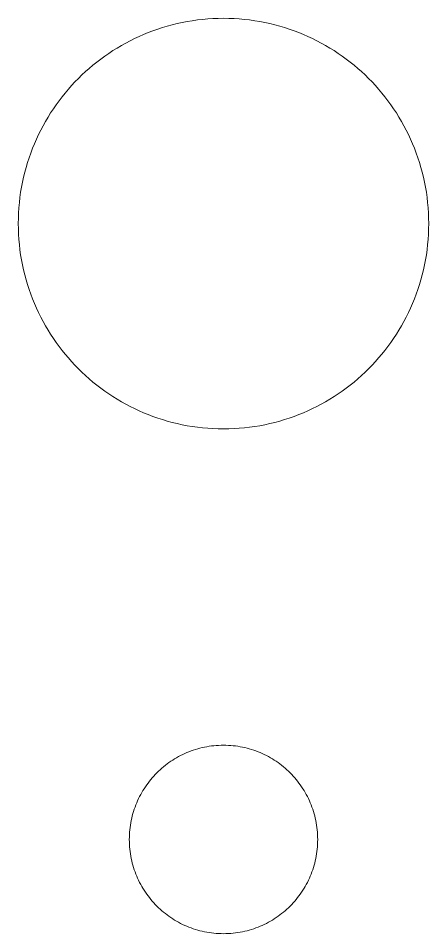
# Model space of a CAD drawing. Header units: millimetres. Extents: x -288 to 276, y -577 to 587.
# Drawn here: x 215.86 to 235.86, y 280.98 to 325.57 of the extents above; entities that cross this region are included whole.
import ezdxf

# ---------------------------------------------------------------- set-up
doc = ezdxf.new("R2010")
doc.units = ezdxf.units.MM
doc.header["$MEASUREMENT"] = 0
doc.layers.add('3mm Endcaps', color=7, linetype='Continuous')

msp = doc.modelspace()

# ---------------------------------------------------------------- linework, layer by layer
at = {"layer": '3mm Endcaps', "color": 230, "lineweight": 9}
for points in [[(235.8613, 315.5713), (235.8613, 315.5713), (235.858, 315.8295), (235.858, 315.8295), (235.858, 315.8295), (235.858, 315.8295), (235.8482, 316.086), (235.8482, 316.086), (235.8482, 316.086), (235.8482, 316.086), (235.8321, 316.3408), (235.8321, 316.3408), (235.8321, 316.3408), (235.8321, 316.3408), (235.8096, 316.5938), (235.8096, 316.5938), (235.8096, 316.5938), (235.8096, 316.5938), (235.7809, 316.845), (235.7809, 316.845), (235.7809, 316.845), (235.7809, 316.845), (235.746, 317.0943), (235.746, 317.0943), (235.746, 317.0943), (235.746, 317.0943), (235.7051, 317.3415), (235.7051, 317.3415), (235.7051, 317.3415), (235.7051, 317.3415), (235.6581, 317.5867), (235.6581, 317.5867), (235.6581, 317.5867), (235.6581, 317.5867), (235.6052, 317.8297), (235.6052, 317.8297), (235.6052, 317.8297), (235.6052, 317.8297), (235.5464, 318.0705), (235.5464, 318.0705), (235.5464, 318.0705), (235.5464, 318.0705), (235.4819, 318.309), (235.4819, 318.309), (235.4819, 318.309), (235.4819, 318.309), (235.4117, 318.5451), (235.4117, 318.5451), (235.4117, 318.5451), (235.4117, 318.5451), (235.3358, 318.7787), (235.3358, 318.7787), (235.3358, 318.7787), (235.3358, 318.7787), (235.2545, 319.0097), (235.2545, 319.0097), (235.2545, 319.0097), (235.2545, 319.0097), (235.1676, 319.2381), (235.1676, 319.2381), (235.1676, 319.2381), (235.1676, 319.2381), (235.0754, 319.4638), (235.0754, 319.4638), (235.0754, 319.4638), (235.0754, 319.4638), (234.9779, 319.6867), (234.9779, 319.6867), (234.9779, 319.6867), (234.9779, 319.6867), (234.8752, 319.9068), (234.8752, 319.9068), (234.8752, 319.9068), (234.8752, 319.9068), (234.7673, 320.1239), (234.7673, 320.1239), (234.7673, 320.1239), (234.7673, 320.1239), (234.6543, 320.338), (234.6543, 320.338), (234.6543, 320.338), (234.6543, 320.338), (234.5364, 320.5489), (234.5364, 320.5489), (234.5364, 320.5489), (234.5364, 320.5489), (234.4135, 320.7567), (234.4135, 320.7567), (234.4135, 320.7567), (234.4135, 320.7567), (234.2859, 320.9613), (234.2859, 320.9613), (234.2859, 320.9613), (234.2859, 320.9613), (234.1534, 321.1625), (234.1534, 321.1625), (234.1534, 321.1625), (234.1534, 321.1625), (234.0163, 321.3602), (234.0163, 321.3602), (234.0163, 321.3602), (234.0163, 321.3602), (233.8746, 321.5545), (233.8746, 321.5545), (233.8746, 321.5545), (233.8746, 321.5545), (233.7284, 321.7452), (233.7284, 321.7452), (233.7284, 321.7452), (233.7284, 321.7452), (233.5778, 321.9323), (233.5778, 321.9323), (233.5778, 321.9323), (233.5778, 321.9323), (233.4228, 322.1156), (233.4228, 322.1156), (233.4228, 322.1156), (233.4228, 322.1156), (233.2635, 322.2951), (233.2635, 322.2951), (233.2635, 322.2951), (233.2635, 322.2951), (233.1, 322.4708), (233.1, 322.4708), (233.1, 322.4708), (233.1, 322.4708), (232.9324, 322.6424), (232.9324, 322.6424), (232.9324, 322.6424), (232.9324, 322.6424), (232.7607, 322.8101), (232.7607, 322.8101), (232.7607, 322.8101), (232.7607, 322.8101), (232.5851, 322.9735), (232.5851, 322.9735), (232.5851, 322.9735), (232.5851, 322.9735), (232.4055, 323.1328), (232.4055, 323.1328), (232.4055, 323.1328), (232.4055, 323.1328), (232.2222, 323.2879), (232.2222, 323.2879), (232.2222, 323.2879), (232.2222, 323.2879), (232.0352, 323.4385), (232.0352, 323.4385), (232.0352, 323.4385), (232.0352, 323.4385), (231.8445, 323.5847), (231.8445, 323.5847), (231.8445, 323.5847), (231.8445, 323.5847), (231.6502, 323.7264), (231.6502, 323.7264), (231.6502, 323.7264), (231.6502, 323.7264), (231.4524, 323.8635), (231.4524, 323.8635), (231.4524, 323.8635), (231.4524, 323.8635), (231.2512, 323.996), (231.2512, 323.996), (231.2512, 323.996), (231.2512, 323.996), (231.0467, 324.1236), (231.0467, 324.1236), (231.0467, 324.1236), (231.0467, 324.1236), (230.8389, 324.2465), (230.8389, 324.2465), (230.8389, 324.2465), (230.8389, 324.2465), (230.6279, 324.3644), (230.6279, 324.3644), (230.6279, 324.3644), (230.6279, 324.3644), (230.4138, 324.4774), (230.4138, 324.4774), (230.4138, 324.4774), (230.4138, 324.4774), (230.1967, 324.5853), (230.1967, 324.5853), (230.1967, 324.5853), (230.1967, 324.5853), (229.9767, 324.688), (229.9767, 324.688), (229.9767, 324.688), (229.9767, 324.688), (229.7538, 324.7855), (229.7538, 324.7855), (229.7538, 324.7855), (229.7538, 324.7855), (229.5281, 324.8777), (229.5281, 324.8777), (229.5281, 324.8777), (229.5281, 324.8777), (229.2997, 324.9646), (229.2997, 324.9646), (229.2997, 324.9646), (229.2997, 324.9646), (229.0686, 325.0459), (229.0686, 325.0459), (229.0686, 325.0459), (229.0686, 325.0459), (228.835, 325.1218), (228.835, 325.1218), (228.835, 325.1218), (228.835, 325.1218), (228.5989, 325.192), (228.5989, 325.192), (228.5989, 325.192), (228.5989, 325.192), (228.3605, 325.2565), (228.3605, 325.2565), (228.3605, 325.2565), (228.3605, 325.2565), (228.1197, 325.3153), (228.1197, 325.3153), (228.1197, 325.3153), (228.1197, 325.3153), (227.8767, 325.3682), (227.8767, 325.3682), (227.8767, 325.3682), (227.8767, 325.3682), (227.6315, 325.4152), (227.6315, 325.4152), (227.6315, 325.4152), (227.6315, 325.4152), (227.3842, 325.4561), (227.3842, 325.4561), (227.3842, 325.4561), (227.3842, 325.4561), (227.135, 325.491), (227.135, 325.491), (227.135, 325.491), (227.135, 325.491), (226.8838, 325.5197), (226.8838, 325.5197), (226.8838, 325.5197), (226.8838, 325.5197), (226.6307, 325.5422), (226.6307, 325.5422), (226.6307, 325.5422), (226.6307, 325.5422), (226.3759, 325.5583), (226.3759, 325.5583), (226.3759, 325.5583), (226.3759, 325.5583), (226.1195, 325.5681), (226.1195, 325.5681), (226.1195, 325.5681), (226.1195, 325.5681), (225.8614, 325.5713), (225.8614, 325.5713), (225.8614, 325.5713), (225.8614, 325.5713), (225.6032, 325.5681), (225.6032, 325.5681), (225.6032, 325.5681), (225.6032, 325.5681), (225.3467, 325.5583), (225.3467, 325.5583), (225.3467, 325.5583), (225.3467, 325.5583), (225.0919, 325.5422), (225.0919, 325.5422), (225.0919, 325.5422), (225.0919, 325.5422), (224.8389, 325.5197), (224.8389, 325.5197), (224.8389, 325.5197), (224.8389, 325.5197), (224.5877, 325.491), (224.5877, 325.491), (224.5877, 325.491), (224.5877, 325.491), (224.3384, 325.4561), (224.3384, 325.4561), (224.3384, 325.4561), (224.3384, 325.4561), (224.0912, 325.4152), (224.0912, 325.4152), (224.0912, 325.4152), (224.0912, 325.4152), (223.846, 325.3682), (223.846, 325.3682), (223.846, 325.3682), (223.846, 325.3682), (223.603, 325.3153), (223.603, 325.3153), (223.603, 325.3153), (223.603, 325.3153), (223.3622, 325.2565), (223.3622, 325.2565), (223.3622, 325.2565), (223.3622, 325.2565), (223.1237, 325.192), (223.1237, 325.192), (223.1237, 325.192), (223.1237, 325.192), (222.8876, 325.1218), (222.8876, 325.1218), (222.8876, 325.1218), (222.8876, 325.1218), (222.654, 325.0459), (222.654, 325.0459), (222.654, 325.0459), (222.654, 325.0459), (222.423, 324.9646), (222.423, 324.9646), (222.423, 324.9646), (222.423, 324.9646), (222.1946, 324.8777), (222.1946, 324.8777), (222.1946, 324.8777), (222.1946, 324.8777), (221.9689, 324.7855), (221.9689, 324.7855), (221.9689, 324.7855), (221.9689, 324.7855), (221.746, 324.688), (221.746, 324.688), (221.746, 324.688), (221.746, 324.688), (221.5259, 324.5853), (221.5259, 324.5853), (221.5259, 324.5853), (221.5259, 324.5853), (221.3088, 324.4774), (221.3088, 324.4774), (221.3088, 324.4774), (221.3088, 324.4774), (221.0947, 324.3644), (221.0947, 324.3644), (221.0947, 324.3644), (221.0947, 324.3644), (220.8838, 324.2465), (220.8838, 324.2465), (220.8838, 324.2465), (220.8838, 324.2465), (220.676, 324.1236), (220.676, 324.1236), (220.676, 324.1236), (220.676, 324.1236), (220.4714, 323.996), (220.4714, 323.996), (220.4714, 323.996), (220.4714, 323.996), (220.2702, 323.8635), (220.2702, 323.8635), (220.2702, 323.8635), (220.2702, 323.8635), (220.0724, 323.7264), (220.0724, 323.7264), (220.0724, 323.7264), (220.0724, 323.7264), (219.8782, 323.5847), (219.8782, 323.5847), (219.8782, 323.5847), (219.8782, 323.5847), (219.6875, 323.4385), (219.6875, 323.4385), (219.6875, 323.4385), (219.6875, 323.4385), (219.5004, 323.2879), (219.5004, 323.2879), (219.5004, 323.2879), (219.5004, 323.2879), (219.3171, 323.1329), (219.3171, 323.1329), (219.3171, 323.1329), (219.3171, 323.1329), (219.1375, 322.9736), (219.1375, 322.9736), (219.1375, 322.9736), (219.1375, 322.9736), (218.9619, 322.8101), (218.9619, 322.8101), (218.9619, 322.8101), (218.9619, 322.8101), (218.7903, 322.6424), (218.7903, 322.6424), (218.7903, 322.6424), (218.7903, 322.6424), (218.6226, 322.4708), (218.6226, 322.4708), (218.6226, 322.4708), (218.6226, 322.4708), (218.4591, 322.2952), (218.4591, 322.2952), (218.4591, 322.2952), (218.4591, 322.2952), (218.2998, 322.1156), (218.2998, 322.1156), (218.2998, 322.1156), (218.2998, 322.1156), (218.1448, 321.9323), (218.1448, 321.9323), (218.1448, 321.9323), (218.1448, 321.9323), (217.9942, 321.7453), (217.9942, 321.7453), (217.9942, 321.7453), (217.9942, 321.7453), (217.848, 321.5546), (217.848, 321.5546), (217.848, 321.5546), (217.848, 321.5546), (217.7063, 321.3603), (217.7063, 321.3603), (217.7063, 321.3603), (217.7063, 321.3603), (217.5692, 321.1625), (217.5692, 321.1625), (217.5692, 321.1625), (217.5692, 321.1625), (217.4367, 320.9613), (217.4367, 320.9613), (217.4367, 320.9613), (217.4367, 320.9613), (217.309, 320.7568), (217.309, 320.7568), (217.309, 320.7568), (217.309, 320.7568), (217.1862, 320.549), (217.1862, 320.549), (217.1862, 320.549), (217.1862, 320.549), (217.0683, 320.338), (217.0683, 320.338), (217.0683, 320.338), (217.0683, 320.338), (216.9553, 320.1239), (216.9553, 320.1239), (216.9553, 320.1239), (216.9553, 320.1239), (216.8474, 319.9068), (216.8474, 319.9068), (216.8474, 319.9068), (216.8474, 319.9068), (216.7447, 319.6868), (216.7447, 319.6868), (216.7447, 319.6868), (216.7447, 319.6868), (216.6472, 319.4639), (216.6472, 319.4639), (216.6472, 319.4639), (216.6472, 319.4639), (216.5549, 319.2382), (216.5549, 319.2382), (216.5549, 319.2382), (216.5549, 319.2382), (216.4681, 319.0098), (216.4681, 319.0098), (216.4681, 319.0098), (216.4681, 319.0098), (216.3867, 318.7787), (216.3867, 318.7787), (216.3867, 318.7787), (216.3867, 318.7787), (216.3109, 318.5451), (216.3109, 318.5451), (216.3109, 318.5451), (216.3109, 318.5451), (216.2406, 318.309), (216.2406, 318.309), (216.2406, 318.309), (216.2406, 318.309), (216.1761, 318.0706), (216.1761, 318.0706), (216.1761, 318.0706), (216.1761, 318.0706), (216.1174, 317.8298), (216.1174, 317.8298), (216.1174, 317.8298), (216.1174, 317.8298), (216.0644, 317.5868), (216.0644, 317.5868), (216.0644, 317.5868), (216.0644, 317.5868), (216.0175, 317.3416), (216.0175, 317.3416), (216.0175, 317.3416), (216.0175, 317.3416), (215.9765, 317.0943), (215.9765, 317.0943), (215.9765, 317.0943), (215.9765, 317.0943), (215.9416, 316.8451), (215.9416, 316.8451), (215.9416, 316.8451), (215.9416, 316.8451), (215.9129, 316.5939), (215.9129, 316.5939), (215.9129, 316.5939), (215.9129, 316.5939), (215.8904, 316.3408), (215.8904, 316.3408), (215.8904, 316.3408), (215.8904, 316.3408), (215.8743, 316.086), (215.8743, 316.086), (215.8743, 316.086), (215.8743, 316.086), (215.8645, 315.8296), (215.8645, 315.8296), (215.8645, 315.8296), (215.8645, 315.8296), (215.8613, 315.5714), (215.8613, 315.5714), (215.8613, 315.5714), (215.8613, 315.5714), (215.8645, 315.3133), (215.8645, 315.3133), (215.8645, 315.3133), (215.8645, 315.3133), (215.8743, 315.0568), (215.8743, 315.0568), (215.8743, 315.0568), (215.8743, 315.0568), (215.8904, 314.802), (215.8904, 314.802), (215.8904, 314.802), (215.8904, 314.802), (215.9129, 314.549), (215.9129, 314.549), (215.9129, 314.549), (215.9129, 314.549), (215.9416, 314.2978), (215.9416, 314.2978), (215.9416, 314.2978), (215.9416, 314.2978), (215.9765, 314.0485), (215.9765, 314.0485), (215.9765, 314.0485), (215.9765, 314.0485), (216.0174, 313.8013), (216.0174, 313.8013), (216.0174, 313.8013), (216.0174, 313.8013), (216.0644, 313.5561), (216.0644, 313.5561), (216.0644, 313.5561), (216.0644, 313.5561), (216.1173, 313.3131), (216.1173, 313.3131), (216.1173, 313.3131), (216.1173, 313.3131), (216.1761, 313.0723), (216.1761, 313.0723), (216.1761, 313.0723), (216.1761, 313.0723), (216.2406, 312.8338), (216.2406, 312.8338), (216.2406, 312.8338), (216.2406, 312.8338), (216.3108, 312.5977), (216.3108, 312.5977), (216.3108, 312.5977), (216.3108, 312.5977), (216.3867, 312.3641), (216.3867, 312.3641), (216.3867, 312.3641), (216.3867, 312.3641), (216.4681, 312.1331), (216.4681, 312.1331), (216.4681, 312.1331), (216.4681, 312.1331), (216.5549, 311.9047), (216.5549, 311.9047), (216.5549, 311.9047), (216.5549, 311.9047), (216.6471, 311.679), (216.6471, 311.679), (216.6471, 311.679), (216.6471, 311.679), (216.7446, 311.4561), (216.7446, 311.4561), (216.7446, 311.4561), (216.7446, 311.4561), (216.8474, 311.236), (216.8474, 311.236), (216.8474, 311.236), (216.8474, 311.236), (216.9553, 311.0189), (216.9553, 311.0189), (216.9553, 311.0189), (216.9553, 311.0189), (217.0682, 310.8048), (217.0682, 310.8048), (217.0682, 310.8048), (217.0682, 310.8048), (217.1861, 310.5939), (217.1861, 310.5939), (217.1861, 310.5939), (217.1861, 310.5939), (217.309, 310.3861), (217.309, 310.3861), (217.309, 310.3861), (217.309, 310.3861), (217.4367, 310.1815), (217.4367, 310.1815), (217.4367, 310.1815), (217.4367, 310.1815), (217.5691, 309.9803), (217.5691, 309.9803), (217.5691, 309.9803), (217.5691, 309.9803), (217.7062, 309.7825), (217.7062, 309.7825), (217.7062, 309.7825), (217.7062, 309.7825), (217.8479, 309.5883), (217.8479, 309.5883), (217.8479, 309.5883), (217.8479, 309.5883), (217.9941, 309.3976), (217.9941, 309.3976), (217.9941, 309.3976), (217.9941, 309.3976), (218.1448, 309.2105), (218.1448, 309.2105), (218.1448, 309.2105), (218.1448, 309.2105), (218.2998, 309.0272), (218.2998, 309.0272), (218.2998, 309.0272), (218.2998, 309.0272), (218.4591, 308.8476), (218.4591, 308.8476), (218.4591, 308.8476), (218.4591, 308.8476), (218.6226, 308.672), (218.6226, 308.672), (218.6226, 308.672), (218.6226, 308.672), (218.7902, 308.5003), (218.7902, 308.5003), (218.7902, 308.5003), (218.7902, 308.5003), (218.9619, 308.3327), (218.9619, 308.3327), (218.9619, 308.3327), (218.9619, 308.3327), (219.1375, 308.1692), (219.1375, 308.1692), (219.1375, 308.1692), (219.1375, 308.1692), (219.317, 308.0099), (219.317, 308.0099), (219.317, 308.0099), (219.317, 308.0099), (219.5003, 307.8549), (219.5003, 307.8549), (219.5003, 307.8549), (219.5003, 307.8549), (219.6874, 307.7043), (219.6874, 307.7043), (219.6874, 307.7043), (219.6874, 307.7043), (219.8781, 307.5581), (219.8781, 307.5581), (219.8781, 307.5581), (219.8781, 307.5581), (220.0724, 307.4164), (220.0724, 307.4164), (220.0724, 307.4164), (220.0724, 307.4164), (220.2702, 307.2793), (220.2702, 307.2793), (220.2702, 307.2793), (220.2702, 307.2793), (220.4714, 307.1468), (220.4714, 307.1468), (220.4714, 307.1468), (220.4714, 307.1468), (220.6759, 307.0191), (220.6759, 307.0191), (220.6759, 307.0191), (220.6759, 307.0191), (220.8837, 306.8963), (220.8837, 306.8963), (220.8837, 306.8963), (220.8837, 306.8963), (221.0947, 306.7784), (221.0947, 306.7784), (221.0947, 306.7784), (221.0947, 306.7784), (221.3088, 306.6654), (221.3088, 306.6654), (221.3088, 306.6654), (221.3088, 306.6654), (221.5259, 306.5575), (221.5259, 306.5575), (221.5259, 306.5575), (221.5259, 306.5575), (221.7459, 306.4548), (221.7459, 306.4548), (221.7459, 306.4548), (221.7459, 306.4548), (221.9688, 306.3572), (221.9688, 306.3572), (221.9688, 306.3572), (221.9688, 306.3572), (222.1945, 306.265), (222.1945, 306.265), (222.1945, 306.265), (222.1945, 306.265), (222.4229, 306.1782), (222.4229, 306.1782), (222.4229, 306.1782), (222.4229, 306.1782), (222.654, 306.0968), (222.654, 306.0968), (222.654, 306.0968), (222.654, 306.0968), (222.8876, 306.021), (222.8876, 306.021), (222.8876, 306.021), (222.8876, 306.021), (223.1236, 305.9507), (223.1236, 305.9507), (223.1236, 305.9507), (223.1236, 305.9507), (223.3621, 305.8862), (223.3621, 305.8862), (223.3621, 305.8862), (223.3621, 305.8862), (223.6029, 305.8275), (223.6029, 305.8275), (223.6029, 305.8275), (223.6029, 305.8275), (223.8459, 305.7745), (223.8459, 305.7745), (223.8459, 305.7745), (223.8459, 305.7745), (224.0911, 305.7276), (224.0911, 305.7276), (224.0911, 305.7276), (224.0911, 305.7276), (224.3384, 305.6866), (224.3384, 305.6866), (224.3384, 305.6866), (224.3384, 305.6866), (224.5876, 305.6517), (224.5876, 305.6517), (224.5876, 305.6517), (224.5876, 305.6517), (224.8388, 305.623), (224.8388, 305.623), (224.8388, 305.623), (224.8388, 305.623), (225.0919, 305.6005), (225.0919, 305.6005), (225.0919, 305.6005), (225.0919, 305.6005), (225.3467, 305.5844), (225.3467, 305.5844), (225.3467, 305.5844), (225.3467, 305.5844), (225.6031, 305.5746), (225.6031, 305.5746), (225.6031, 305.5746), (225.6031, 305.5746), (225.8613, 305.5713), (225.8613, 305.5713), (225.8613, 305.5713), (225.8613, 305.5713), (226.1194, 305.5746), (226.1194, 305.5746), (226.1194, 305.5746), (226.1194, 305.5746), (226.3758, 305.5844), (226.3758, 305.5844), (226.3758, 305.5844), (226.3758, 305.5844), (226.6306, 305.6005), (226.6306, 305.6005), (226.6306, 305.6005), (226.6306, 305.6005), (226.8837, 305.623), (226.8837, 305.623), (226.8837, 305.623), (226.8837, 305.623), (227.1349, 305.6517), (227.1349, 305.6517), (227.1349, 305.6517), (227.1349, 305.6517), (227.3841, 305.6866), (227.3841, 305.6866), (227.3841, 305.6866), (227.3841, 305.6866), (227.6314, 305.7275), (227.6314, 305.7275), (227.6314, 305.7275), (227.6314, 305.7275), (227.8766, 305.7745), (227.8766, 305.7745), (227.8766, 305.7745), (227.8766, 305.7745), (228.1196, 305.8274), (228.1196, 305.8274), (228.1196, 305.8274), (228.1196, 305.8274), (228.3604, 305.8862), (228.3604, 305.8862), (228.3604, 305.8862), (228.3604, 305.8862), (228.5989, 305.9507), (228.5989, 305.9507), (228.5989, 305.9507), (228.5989, 305.9507), (228.8349, 306.0209), (228.8349, 306.0209), (228.8349, 306.0209), (228.8349, 306.0209), (229.0685, 306.0968), (229.0685, 306.0968), (229.0685, 306.0968), (229.0685, 306.0968), (229.2996, 306.1781), (229.2996, 306.1781), (229.2996, 306.1781), (229.2996, 306.1781), (229.528, 306.265), (229.528, 306.265), (229.528, 306.265), (229.528, 306.265), (229.7537, 306.3572), (229.7537, 306.3572), (229.7537, 306.3572), (229.7537, 306.3572), (229.9766, 306.4547), (229.9766, 306.4547), (229.9766, 306.4547), (229.9766, 306.4547), (230.1966, 306.5574), (230.1966, 306.5574), (230.1966, 306.5574), (230.1966, 306.5574), (230.4137, 306.6653), (230.4137, 306.6653), (230.4137, 306.6653), (230.4137, 306.6653), (230.6278, 306.7783), (230.6278, 306.7783), (230.6278, 306.7783), (230.6278, 306.7783), (230.8388, 306.8962), (230.8388, 306.8962), (230.8388, 306.8962), (230.8388, 306.8962), (231.0466, 307.0191), (231.0466, 307.0191), (231.0466, 307.0191), (231.0466, 307.0191), (231.2511, 307.1467), (231.2511, 307.1467), (231.2511, 307.1467), (231.2511, 307.1467), (231.4523, 307.2792), (231.4523, 307.2792), (231.4523, 307.2792), (231.4523, 307.2792), (231.6501, 307.4163), (231.6501, 307.4163), (231.6501, 307.4163), (231.6501, 307.4163), (231.8444, 307.558), (231.8444, 307.558), (231.8444, 307.558), (231.8444, 307.558), (232.0351, 307.7042), (232.0351, 307.7042), (232.0351, 307.7042), (232.0351, 307.7042), (232.2222, 307.8548), (232.2222, 307.8548), (232.2222, 307.8548), (232.2222, 307.8548), (232.4055, 308.0099), (232.4055, 308.0099), (232.4055, 308.0099), (232.4055, 308.0099), (232.585, 308.1692), (232.585, 308.1692), (232.585, 308.1692), (232.585, 308.1692), (232.7606, 308.3326), (232.7606, 308.3326), (232.7606, 308.3326), (232.7606, 308.3326), (232.9323, 308.5003), (232.9323, 308.5003), (232.9323, 308.5003), (232.9323, 308.5003), (233.0999, 308.6719), (233.0999, 308.6719), (233.0999, 308.6719), (233.0999, 308.6719), (233.2634, 308.8476), (233.2634, 308.8476), (233.2634, 308.8476), (233.2634, 308.8476), (233.4227, 309.0271), (233.4227, 309.0271), (233.4227, 309.0271), (233.4227, 309.0271), (233.5777, 309.2104), (233.5777, 309.2104), (233.5777, 309.2104), (233.5777, 309.2104), (233.7284, 309.3975), (233.7284, 309.3975), (233.7284, 309.3975), (233.7284, 309.3975), (233.8746, 309.5882), (233.8746, 309.5882), (233.8746, 309.5882), (233.8746, 309.5882), (234.0163, 309.7825), (234.0163, 309.7825), (234.0163, 309.7825), (234.0163, 309.7825), (234.1534, 309.9802), (234.1534, 309.9802), (234.1534, 309.9802), (234.1534, 309.9802), (234.2858, 310.1814), (234.2858, 310.1814), (234.2858, 310.1814), (234.2858, 310.1814), (234.4135, 310.386), (234.4135, 310.386), (234.4135, 310.386), (234.4135, 310.386), (234.5364, 310.5938), (234.5364, 310.5938), (234.5364, 310.5938), (234.5364, 310.5938), (234.6543, 310.8047), (234.6543, 310.8047), (234.6543, 310.8047), (234.6543, 310.8047), (234.7672, 311.0188), (234.7672, 311.0188), (234.7672, 311.0188), (234.7672, 311.0188), (234.8751, 311.2359), (234.8751, 311.2359), (234.8751, 311.2359), (234.8751, 311.2359), (234.9779, 311.456), (234.9779, 311.456), (234.9779, 311.456), (234.9779, 311.456), (235.0754, 311.6789), (235.0754, 311.6789), (235.0754, 311.6789), (235.0754, 311.6789), (235.1676, 311.9046), (235.1676, 311.9046), (235.1676, 311.9046), (235.1676, 311.9046), (235.2544, 312.133), (235.2544, 312.133), (235.2544, 312.133), (235.2544, 312.133), (235.3358, 312.364), (235.3358, 312.364), (235.3358, 312.364), (235.3358, 312.364), (235.4117, 312.5976), (235.4117, 312.5976), (235.4117, 312.5976), (235.4117, 312.5976), (235.4819, 312.8337), (235.4819, 312.8337), (235.4819, 312.8337), (235.4819, 312.8337), (235.5464, 313.0722), (235.5464, 313.0722), (235.5464, 313.0722), (235.5464, 313.0722), (235.6052, 313.313), (235.6052, 313.313), (235.6052, 313.313), (235.6052, 313.313), (235.6581, 313.556), (235.6581, 313.556), (235.6581, 313.556), (235.6581, 313.556), (235.7051, 313.8012), (235.7051, 313.8012), (235.7051, 313.8012), (235.7051, 313.8012), (235.746, 314.0484), (235.746, 314.0484), (235.746, 314.0484), (235.746, 314.0484), (235.7809, 314.2977), (235.7809, 314.2977), (235.7809, 314.2977), (235.7809, 314.2977), (235.8096, 314.5489), (235.8096, 314.5489), (235.8096, 314.5489), (235.8096, 314.5489), (235.8321, 314.8019), (235.8321, 314.8019), (235.8321, 314.8019), (235.8321, 314.8019), (235.8482, 315.0567), (235.8482, 315.0567), (235.8482, 315.0567), (235.8482, 315.0567), (235.858, 315.3132), (235.858, 315.3132), (235.858, 315.3132), (235.858, 315.3132), (235.8613, 315.5713), (235.8613, 315.5713)], [(230.4513, 285.5714), (230.4513, 285.5714), (230.4498, 285.6899), (230.4498, 285.6899), (230.4498, 285.6899), (230.4498, 285.6899), (230.4453, 285.8077), (230.4453, 285.8077), (230.4453, 285.8077), (230.4453, 285.8077), (230.4379, 285.9246), (230.4379, 285.9246), (230.4379, 285.9246), (230.4379, 285.9246), (230.4276, 286.0408), (230.4276, 286.0408), (230.4276, 286.0408), (230.4276, 286.0408), (230.4144, 286.1561), (230.4144, 286.1561), (230.4144, 286.1561), (230.4144, 286.1561), (230.3984, 286.2705), (230.3984, 286.2705), (230.3984, 286.2705), (230.3984, 286.2705), (230.3796, 286.384), (230.3796, 286.384), (230.3796, 286.384), (230.3796, 286.384), (230.358, 286.4965), (230.358, 286.4965), (230.358, 286.4965), (230.358, 286.4965), (230.3337, 286.608), (230.3337, 286.608), (230.3337, 286.608), (230.3337, 286.608), (230.3067, 286.7186), (230.3067, 286.7186), (230.3067, 286.7186), (230.3067, 286.7186), (230.2771, 286.828), (230.2771, 286.828), (230.2771, 286.828), (230.2771, 286.828), (230.2449, 286.9364), (230.2449, 286.9364), (230.2449, 286.9364), (230.2449, 286.9364), (230.2101, 287.0436), (230.2101, 287.0436), (230.2101, 287.0436), (230.2101, 287.0436), (230.1727, 287.1497), (230.1727, 287.1497), (230.1727, 287.1497), (230.1727, 287.1497), (230.1329, 287.2545), (230.1329, 287.2545), (230.1329, 287.2545), (230.1329, 287.2545), (230.0905, 287.3581), (230.0905, 287.3581), (230.0905, 287.3581), (230.0905, 287.3581), (230.0458, 287.4604), (230.0458, 287.4604), (230.0458, 287.4604), (230.0458, 287.4604), (229.9986, 287.5614), (229.9986, 287.5614), (229.9986, 287.5614), (229.9986, 287.5614), (229.9491, 287.6611), (229.9491, 287.6611), (229.9491, 287.6611), (229.9491, 287.6611), (229.8973, 287.7593), (229.8973, 287.7593), (229.8973, 287.7593), (229.8973, 287.7593), (229.8431, 287.8562), (229.8431, 287.8562), (229.8431, 287.8562), (229.8431, 287.8562), (229.7867, 287.9515), (229.7867, 287.9515), (229.7867, 287.9515), (229.7867, 287.9515), (229.7281, 288.0454), (229.7281, 288.0454), (229.7281, 288.0454), (229.7281, 288.0454), (229.6674, 288.1378), (229.6674, 288.1378), (229.6674, 288.1378), (229.6674, 288.1378), (229.6044, 288.2285), (229.6044, 288.2285), (229.6044, 288.2285), (229.6044, 288.2285), (229.5394, 288.3177), (229.5394, 288.3177), (229.5394, 288.3177), (229.5394, 288.3177), (229.4723, 288.4053), (229.4723, 288.4053), (229.4723, 288.4053), (229.4723, 288.4053), (229.4031, 288.4911), (229.4031, 288.4911), (229.4031, 288.4911), (229.4031, 288.4911), (229.332, 288.5753), (229.332, 288.5753), (229.332, 288.5753), (229.332, 288.5753), (229.2589, 288.6577), (229.2589, 288.6577), (229.2589, 288.6577), (229.2589, 288.6577), (229.1838, 288.7383), (229.1838, 288.7383), (229.1838, 288.7383), (229.1838, 288.7383), (229.1069, 288.8171), (229.1069, 288.8171), (229.1069, 288.8171), (229.1069, 288.8171), (229.0281, 288.894), (229.0281, 288.894), (229.0281, 288.894), (229.0281, 288.894), (228.9475, 288.9691), (228.9475, 288.9691), (228.9475, 288.9691), (228.9475, 288.9691), (228.8651, 289.0422), (228.8651, 289.0422), (228.8651, 289.0422), (228.8651, 289.0422), (228.7809, 289.1133), (228.7809, 289.1133), (228.7809, 289.1133), (228.7809, 289.1133), (228.6951, 289.1825), (228.6951, 289.1825), (228.6951, 289.1825), (228.6951, 289.1825), (228.6075, 289.2496), (228.6075, 289.2496), (228.6075, 289.2496), (228.6075, 289.2496), (228.5184, 289.3146), (228.5184, 289.3146), (228.5184, 289.3146), (228.5184, 289.3146), (228.4276, 289.3776), (228.4276, 289.3776), (228.4276, 289.3776), (228.4276, 289.3776), (228.3352, 289.4383), (228.3352, 289.4383), (228.3352, 289.4383), (228.3352, 289.4383), (228.2414, 289.4969), (228.2414, 289.4969), (228.2414, 289.4969), (228.2414, 289.4969), (228.146, 289.5533), (228.146, 289.5533), (228.146, 289.5533), (228.146, 289.5533), (228.0492, 289.6075), (228.0492, 289.6075), (228.0492, 289.6075), (228.0492, 289.6075), (227.9509, 289.6593), (227.9509, 289.6593), (227.9509, 289.6593), (227.9509, 289.6593), (227.8512, 289.7088), (227.8512, 289.7088), (227.8512, 289.7088), (227.8512, 289.7088), (227.7502, 289.756), (227.7502, 289.756), (227.7502, 289.756), (227.7502, 289.756), (227.6479, 289.8007), (227.6479, 289.8007), (227.6479, 289.8007), (227.6479, 289.8007), (227.5443, 289.8431), (227.5443, 289.8431), (227.5443, 289.8431), (227.5443, 289.8431), (227.4395, 289.8829), (227.4395, 289.8829), (227.4395, 289.8829), (227.4395, 289.8829), (227.3335, 289.9203), (227.3335, 289.9203), (227.3335, 289.9203), (227.3335, 289.9203), (227.2262, 289.9551), (227.2262, 289.9551), (227.2262, 289.9551), (227.2262, 289.9551), (227.1179, 289.9873), (227.1179, 289.9873), (227.1179, 289.9873), (227.1179, 289.9873), (227.0084, 290.0169), (227.0084, 290.0169), (227.0084, 290.0169), (227.0084, 290.0169), (226.8979, 290.0439), (226.8979, 290.0439), (226.8979, 290.0439), (226.8979, 290.0439), (226.7864, 290.0682), (226.7864, 290.0682), (226.7864, 290.0682), (226.7864, 290.0682), (226.6738, 290.0898), (226.6738, 290.0898), (226.6738, 290.0898), (226.6738, 290.0898), (226.5603, 290.1086), (226.5603, 290.1086), (226.5603, 290.1086), (226.5603, 290.1086), (226.4459, 290.1246), (226.4459, 290.1246), (226.4459, 290.1246), (226.4459, 290.1246), (226.3306, 290.1378), (226.3306, 290.1378), (226.3306, 290.1378), (226.3306, 290.1378), (226.2145, 290.1481), (226.2145, 290.1481), (226.2145, 290.1481), (226.2145, 290.1481), (226.0975, 290.1555), (226.0975, 290.1555), (226.0975, 290.1555), (226.0975, 290.1555), (225.9798, 290.16), (225.9798, 290.16), (225.9798, 290.16), (225.9798, 290.16), (225.8614, 290.1614), (225.8614, 290.1614), (225.8614, 290.1614), (225.8614, 290.1614), (225.7429, 290.16), (225.7429, 290.16), (225.7429, 290.16), (225.7429, 290.16), (225.6251, 290.1555), (225.6251, 290.1555), (225.6251, 290.1555), (225.6251, 290.1555), (225.5082, 290.1481), (225.5082, 290.1481), (225.5082, 290.1481), (225.5082, 290.1481), (225.392, 290.1378), (225.392, 290.1378), (225.392, 290.1378), (225.392, 290.1378), (225.2767, 290.1246), (225.2767, 290.1246), (225.2767, 290.1246), (225.2767, 290.1246), (225.1623, 290.1086), (225.1623, 290.1086), (225.1623, 290.1086), (225.1623, 290.1086), (225.0488, 290.0898), (225.0488, 290.0898), (225.0488, 290.0898), (225.0488, 290.0898), (224.9363, 290.0682), (224.9363, 290.0682), (224.9363, 290.0682), (224.9363, 290.0682), (224.8248, 290.0439), (224.8248, 290.0439), (224.8248, 290.0439), (224.8248, 290.0439), (224.7142, 290.0169), (224.7142, 290.0169), (224.7142, 290.0169), (224.7142, 290.0169), (224.6048, 289.9873), (224.6048, 289.9873), (224.6048, 289.9873), (224.6048, 289.9873), (224.4964, 289.9551), (224.4964, 289.9551), (224.4964, 289.9551), (224.4964, 289.9551), (224.3892, 289.9203), (224.3892, 289.9203), (224.3892, 289.9203), (224.3892, 289.9203), (224.2831, 289.8829), (224.2831, 289.8829), (224.2831, 289.8829), (224.2831, 289.8829), (224.1783, 289.8431), (224.1783, 289.8431), (224.1783, 289.8431), (224.1783, 289.8431), (224.0747, 289.8007), (224.0747, 289.8007), (224.0747, 289.8007), (224.0747, 289.8007), (223.9724, 289.756), (223.9724, 289.756), (223.9724, 289.756), (223.9724, 289.756), (223.8714, 289.7088), (223.8714, 289.7088), (223.8714, 289.7088), (223.8714, 289.7088), (223.7717, 289.6593), (223.7717, 289.6593), (223.7717, 289.6593), (223.7717, 289.6593), (223.6735, 289.6075), (223.6735, 289.6075), (223.6735, 289.6075), (223.6735, 289.6075), (223.5766, 289.5533), (223.5766, 289.5533), (223.5766, 289.5533), (223.5766, 289.5533), (223.4813, 289.4969), (223.4813, 289.4969), (223.4813, 289.4969), (223.4813, 289.4969), (223.3874, 289.4383), (223.3874, 289.4383), (223.3874, 289.4383), (223.3874, 289.4383), (223.295, 289.3776), (223.295, 289.3776), (223.295, 289.3776), (223.295, 289.3776), (223.2042, 289.3146), (223.2042, 289.3146), (223.2042, 289.3146), (223.2042, 289.3146), (223.1151, 289.2496), (223.1151, 289.2496), (223.1151, 289.2496), (223.1151, 289.2496), (223.0275, 289.1825), (223.0275, 289.1825), (223.0275, 289.1825), (223.0275, 289.1825), (222.9417, 289.1133), (222.9417, 289.1133), (222.9417, 289.1133), (222.9417, 289.1133), (222.8575, 289.0422), (222.8575, 289.0422), (222.8575, 289.0422), (222.8575, 289.0422), (222.7751, 288.9691), (222.7751, 288.9691), (222.7751, 288.9691), (222.7751, 288.9691), (222.6945, 288.894), (222.6945, 288.894), (222.6945, 288.894), (222.6945, 288.894), (222.6157, 288.8171), (222.6157, 288.8171), (222.6157, 288.8171), (222.6157, 288.8171), (222.5388, 288.7383), (222.5388, 288.7383), (222.5388, 288.7383), (222.5388, 288.7383), (222.4637, 288.6577), (222.4637, 288.6577), (222.4637, 288.6577), (222.4637, 288.6577), (222.3906, 288.5753), (222.3906, 288.5753), (222.3906, 288.5753), (222.3906, 288.5753), (222.3195, 288.4911), (222.3195, 288.4911), (222.3195, 288.4911), (222.3195, 288.4911), (222.2503, 288.4053), (222.2503, 288.4053), (222.2503, 288.4053), (222.2503, 288.4053), (222.1832, 288.3177), (222.1832, 288.3177), (222.1832, 288.3177), (222.1832, 288.3177), (222.1182, 288.2286), (222.1182, 288.2286), (222.1182, 288.2286), (222.1182, 288.2286), (222.0552, 288.1378), (222.0552, 288.1378), (222.0552, 288.1378), (222.0552, 288.1378), (221.9944, 288.0454), (221.9944, 288.0454), (221.9944, 288.0454), (221.9944, 288.0454), (221.9358, 287.9516), (221.9358, 287.9516), (221.9358, 287.9516), (221.9358, 287.9516), (221.8794, 287.8562), (221.8794, 287.8562), (221.8794, 287.8562), (221.8794, 287.8562), (221.8253, 287.7594), (221.8253, 287.7594), (221.8253, 287.7594), (221.8253, 287.7594), (221.7735, 287.6611), (221.7735, 287.6611), (221.7735, 287.6611), (221.7735, 287.6611), (221.7239, 287.5614), (221.7239, 287.5614), (221.7239, 287.5614), (221.7239, 287.5614), (221.6768, 287.4604), (221.6768, 287.4604), (221.6768, 287.4604), (221.6768, 287.4604), (221.632, 287.3581), (221.632, 287.3581), (221.632, 287.3581), (221.632, 287.3581), (221.5897, 287.2545), (221.5897, 287.2545), (221.5897, 287.2545), (221.5897, 287.2545), (221.5498, 287.1497), (221.5498, 287.1497), (221.5498, 287.1497), (221.5498, 287.1497), (221.5125, 287.0437), (221.5125, 287.0437), (221.5125, 287.0437), (221.5125, 287.0437), (221.4777, 286.9364), (221.4777, 286.9364), (221.4777, 286.9364), (221.4777, 286.9364), (221.4454, 286.8281), (221.4454, 286.8281), (221.4454, 286.8281), (221.4454, 286.8281), (221.4158, 286.7186), (221.4158, 286.7186), (221.4158, 286.7186), (221.4158, 286.7186), (221.3888, 286.6081), (221.3888, 286.6081), (221.3888, 286.6081), (221.3888, 286.6081), (221.3645, 286.4966), (221.3645, 286.4966), (221.3645, 286.4966), (221.3645, 286.4966), (221.343, 286.384), (221.343, 286.384), (221.343, 286.384), (221.343, 286.384), (221.3242, 286.2705), (221.3242, 286.2705), (221.3242, 286.2705), (221.3242, 286.2705), (221.3081, 286.1561), (221.3081, 286.1561), (221.3081, 286.1561), (221.3081, 286.1561), (221.295, 286.0408), (221.295, 286.0408), (221.295, 286.0408), (221.295, 286.0408), (221.2846, 285.9247), (221.2846, 285.9247), (221.2846, 285.9247), (221.2846, 285.9247), (221.2772, 285.8077), (221.2772, 285.8077), (221.2772, 285.8077), (221.2772, 285.8077), (221.2728, 285.69), (221.2728, 285.69), (221.2728, 285.69), (221.2728, 285.69), (221.2713, 285.5715), (221.2713, 285.5715), (221.2713, 285.5715), (221.2713, 285.5715), (221.2727, 285.4531), (221.2727, 285.4531), (221.2727, 285.4531), (221.2727, 285.4531), (221.2772, 285.3353), (221.2772, 285.3353), (221.2772, 285.3353), (221.2772, 285.3353), (221.2846, 285.2184), (221.2846, 285.2184), (221.2846, 285.2184), (221.2846, 285.2184), (221.2949, 285.1022), (221.2949, 285.1022), (221.2949, 285.1022), (221.2949, 285.1022), (221.3081, 284.9869), (221.3081, 284.9869), (221.3081, 284.9869), (221.3081, 284.9869), (221.3241, 284.8725), (221.3241, 284.8725), (221.3241, 284.8725), (221.3241, 284.8725), (221.3429, 284.759), (221.3429, 284.759), (221.3429, 284.759), (221.3429, 284.759), (221.3645, 284.6465), (221.3645, 284.6465), (221.3645, 284.6465), (221.3645, 284.6465), (221.3888, 284.535), (221.3888, 284.535), (221.3888, 284.535), (221.3888, 284.535), (221.4158, 284.4244), (221.4158, 284.4244), (221.4158, 284.4244), (221.4158, 284.4244), (221.4454, 284.315), (221.4454, 284.315), (221.4454, 284.315), (221.4454, 284.315), (221.4776, 284.2066), (221.4776, 284.2066), (221.4776, 284.2066), (221.4776, 284.2066), (221.5124, 284.0994), (221.5124, 284.0994), (221.5124, 284.0994), (221.5124, 284.0994), (221.5498, 283.9933), (221.5498, 283.9933), (221.5498, 283.9933), (221.5498, 283.9933), (221.5896, 283.8885), (221.5896, 283.8885), (221.5896, 283.8885), (221.5896, 283.8885), (221.632, 283.7849), (221.632, 283.7849), (221.632, 283.7849), (221.632, 283.7849), (221.6767, 283.6826), (221.6767, 283.6826), (221.6767, 283.6826), (221.6767, 283.6826), (221.7239, 283.5816), (221.7239, 283.5816), (221.7239, 283.5816), (221.7239, 283.5816), (221.7734, 283.4819), (221.7734, 283.4819), (221.7734, 283.4819), (221.7734, 283.4819), (221.8252, 283.3837), (221.8252, 283.3837), (221.8252, 283.3837), (221.8252, 283.3837), (221.8794, 283.2868), (221.8794, 283.2868), (221.8794, 283.2868), (221.8794, 283.2868), (221.9358, 283.1915), (221.9358, 283.1915), (221.9358, 283.1915), (221.9358, 283.1915), (221.9944, 283.0976), (221.9944, 283.0976), (221.9944, 283.0976), (221.9944, 283.0976), (222.0551, 283.0052), (222.0551, 283.0052), (222.0551, 283.0052), (222.0551, 283.0052), (222.1181, 282.9144), (222.1181, 282.9144), (222.1181, 282.9144), (222.1181, 282.9144), (222.1831, 282.8253), (222.1831, 282.8253), (222.1831, 282.8253), (222.1831, 282.8253), (222.2502, 282.7377), (222.2502, 282.7377), (222.2502, 282.7377), (222.2502, 282.7377), (222.3194, 282.6519), (222.3194, 282.6519), (222.3194, 282.6519), (222.3194, 282.6519), (222.3905, 282.5677), (222.3905, 282.5677), (222.3905, 282.5677), (222.3905, 282.5677), (222.4636, 282.4853), (222.4636, 282.4853), (222.4636, 282.4853), (222.4636, 282.4853), (222.5387, 282.4047), (222.5387, 282.4047), (222.5387, 282.4047), (222.5387, 282.4047), (222.6156, 282.3259), (222.6156, 282.3259), (222.6156, 282.3259), (222.6156, 282.3259), (222.6944, 282.249), (222.6944, 282.249), (222.6944, 282.249), (222.6944, 282.249), (222.775, 282.1739), (222.775, 282.1739), (222.775, 282.1739), (222.775, 282.1739), (222.8574, 282.1008), (222.8574, 282.1008), (222.8574, 282.1008), (222.8574, 282.1008), (222.9416, 282.0297), (222.9416, 282.0297), (222.9416, 282.0297), (222.9416, 282.0297), (223.0274, 281.9605), (223.0274, 281.9605), (223.0274, 281.9605), (223.0274, 281.9605), (223.115, 281.8934), (223.115, 281.8934), (223.115, 281.8934), (223.115, 281.8934), (223.2042, 281.8284), (223.2042, 281.8284), (223.2042, 281.8284), (223.2042, 281.8284), (223.2949, 281.7654), (223.2949, 281.7654), (223.2949, 281.7654), (223.2949, 281.7654), (223.3873, 281.7046), (223.3873, 281.7046), (223.3873, 281.7046), (223.3873, 281.7046), (223.4812, 281.646), (223.4812, 281.646), (223.4812, 281.646), (223.4812, 281.646), (223.5765, 281.5896), (223.5765, 281.5896), (223.5765, 281.5896), (223.5765, 281.5896), (223.6734, 281.5355), (223.6734, 281.5355), (223.6734, 281.5355), (223.6734, 281.5355), (223.7716, 281.4837), (223.7716, 281.4837), (223.7716, 281.4837), (223.7716, 281.4837), (223.8713, 281.4341), (223.8713, 281.4341), (223.8713, 281.4341), (223.8713, 281.4341), (223.9723, 281.387), (223.9723, 281.387), (223.9723, 281.387), (223.9723, 281.387), (224.0746, 281.3422), (224.0746, 281.3422), (224.0746, 281.3422), (224.0746, 281.3422), (224.1782, 281.2999), (224.1782, 281.2999), (224.1782, 281.2999), (224.1782, 281.2999), (224.283, 281.26), (224.283, 281.26), (224.283, 281.26), (224.283, 281.26), (224.3891, 281.2227), (224.3891, 281.2227), (224.3891, 281.2227), (224.3891, 281.2227), (224.4963, 281.1879), (224.4963, 281.1879), (224.4963, 281.1879), (224.4963, 281.1879), (224.6047, 281.1556), (224.6047, 281.1556), (224.6047, 281.1556), (224.6047, 281.1556), (224.7141, 281.126), (224.7141, 281.126), (224.7141, 281.126), (224.7141, 281.126), (224.8247, 281.099), (224.8247, 281.099), (224.8247, 281.099), (224.8247, 281.099), (224.9362, 281.0747), (224.9362, 281.0747), (224.9362, 281.0747), (224.9362, 281.0747), (225.0487, 281.0532), (225.0487, 281.0532), (225.0487, 281.0532), (225.0487, 281.0532), (225.1622, 281.0344), (225.1622, 281.0344), (225.1622, 281.0344), (225.1622, 281.0344), (225.2766, 281.0183), (225.2766, 281.0183), (225.2766, 281.0183), (225.2766, 281.0183), (225.3919, 281.0052), (225.3919, 281.0052), (225.3919, 281.0052), (225.3919, 281.0052), (225.5081, 280.9948), (225.5081, 280.9948), (225.5081, 280.9948), (225.5081, 280.9948), (225.625, 280.9874), (225.625, 280.9874), (225.625, 280.9874), (225.625, 280.9874), (225.7428, 280.983), (225.7428, 280.983), (225.7428, 280.983), (225.7428, 280.983), (225.8613, 280.9814), (225.8613, 280.9814), (225.8613, 280.9814), (225.8613, 280.9814), (225.9797, 280.9829), (225.9797, 280.9829), (225.9797, 280.9829), (225.9797, 280.9829), (226.0975, 280.9874), (226.0975, 280.9874), (226.0975, 280.9874), (226.0975, 280.9874), (226.2144, 280.9948), (226.2144, 280.9948), (226.2144, 280.9948), (226.2144, 280.9948), (226.3306, 281.0051), (226.3306, 281.0051), (226.3306, 281.0051), (226.3306, 281.0051), (226.4459, 281.0183), (226.4459, 281.0183), (226.4459, 281.0183), (226.4459, 281.0183), (226.5603, 281.0343), (226.5603, 281.0343), (226.5603, 281.0343), (226.5603, 281.0343), (226.6738, 281.0531), (226.6738, 281.0531), (226.6738, 281.0531), (226.6738, 281.0531), (226.7863, 281.0747), (226.7863, 281.0747), (226.7863, 281.0747), (226.7863, 281.0747), (226.8978, 281.099), (226.8978, 281.099), (226.8978, 281.099), (226.8978, 281.099), (227.0084, 281.126), (227.0084, 281.126), (227.0084, 281.126), (227.0084, 281.126), (227.1178, 281.1556), (227.1178, 281.1556), (227.1178, 281.1556), (227.1178, 281.1556), (227.2262, 281.1878), (227.2262, 281.1878), (227.2262, 281.1878), (227.2262, 281.1878), (227.3334, 281.2226), (227.3334, 281.2226), (227.3334, 281.2226), (227.3334, 281.2226), (227.4395, 281.26), (227.4395, 281.26), (227.4395, 281.26), (227.4395, 281.26), (227.5443, 281.2998), (227.5443, 281.2998), (227.5443, 281.2998), (227.5443, 281.2998), (227.6479, 281.3422), (227.6479, 281.3422), (227.6479, 281.3422), (227.6479, 281.3422), (227.7502, 281.3869), (227.7502, 281.3869), (227.7502, 281.3869), (227.7502, 281.3869), (227.8512, 281.4341), (227.8512, 281.4341), (227.8512, 281.4341), (227.8512, 281.4341), (227.9509, 281.4836), (227.9509, 281.4836), (227.9509, 281.4836), (227.9509, 281.4836), (228.0491, 281.5354), (228.0491, 281.5354), (228.0491, 281.5354), (228.0491, 281.5354), (228.146, 281.5896), (228.146, 281.5896), (228.146, 281.5896), (228.146, 281.5896), (228.2413, 281.646), (228.2413, 281.646), (228.2413, 281.646), (228.2413, 281.646), (228.3352, 281.7046), (228.3352, 281.7046), (228.3352, 281.7046), (228.3352, 281.7046), (228.4276, 281.7653), (228.4276, 281.7653), (228.4276, 281.7653), (228.4276, 281.7653), (228.5183, 281.8283), (228.5183, 281.8283), (228.5183, 281.8283), (228.5183, 281.8283), (228.6075, 281.8933), (228.6075, 281.8933), (228.6075, 281.8933), (228.6075, 281.8933), (228.6951, 281.9604), (228.6951, 281.9604), (228.6951, 281.9604), (228.6951, 281.9604), (228.7809, 282.0296), (228.7809, 282.0296), (228.7809, 282.0296), (228.7809, 282.0296), (228.8651, 282.1007), (228.8651, 282.1007), (228.8651, 282.1007), (228.8651, 282.1007), (228.9475, 282.1738), (228.9475, 282.1738), (228.9475, 282.1738), (228.9475, 282.1738), (229.0281, 282.2489), (229.0281, 282.2489), (229.0281, 282.2489), (229.0281, 282.2489), (229.1069, 282.3258), (229.1069, 282.3258), (229.1069, 282.3258), (229.1069, 282.3258), (229.1838, 282.4046), (229.1838, 282.4046), (229.1838, 282.4046), (229.1838, 282.4046), (229.2589, 282.4852), (229.2589, 282.4852), (229.2589, 282.4852), (229.2589, 282.4852), (229.332, 282.5676), (229.332, 282.5676), (229.332, 282.5676), (229.332, 282.5676), (229.4031, 282.6518), (229.4031, 282.6518), (229.4031, 282.6518), (229.4031, 282.6518), (229.4723, 282.7376), (229.4723, 282.7376), (229.4723, 282.7376), (229.4723, 282.7376), (229.5394, 282.8252), (229.5394, 282.8252), (229.5394, 282.8252), (229.5394, 282.8252), (229.6044, 282.9144), (229.6044, 282.9144), (229.6044, 282.9144), (229.6044, 282.9144), (229.6674, 283.0051), (229.6674, 283.0051), (229.6674, 283.0051), (229.6674, 283.0051), (229.7281, 283.0975), (229.7281, 283.0975), (229.7281, 283.0975), (229.7281, 283.0975), (229.7867, 283.1914), (229.7867, 283.1914), (229.7867, 283.1914), (229.7867, 283.1914), (229.8431, 283.2867), (229.8431, 283.2867), (229.8431, 283.2867), (229.8431, 283.2867), (229.8973, 283.3836), (229.8973, 283.3836), (229.8973, 283.3836), (229.8973, 283.3836), (229.9491, 283.4818), (229.9491, 283.4818), (229.9491, 283.4818), (229.9491, 283.4818), (229.9986, 283.5815), (229.9986, 283.5815), (229.9986, 283.5815), (229.9986, 283.5815), (230.0458, 283.6825), (230.0458, 283.6825), (230.0458, 283.6825), (230.0458, 283.6825), (230.0905, 283.7848), (230.0905, 283.7848), (230.0905, 283.7848), (230.0905, 283.7848), (230.1329, 283.8884), (230.1329, 283.8884), (230.1329, 283.8884), (230.1329, 283.8884), (230.1727, 283.9932), (230.1727, 283.9932), (230.1727, 283.9932), (230.1727, 283.9932), (230.2101, 284.0993), (230.2101, 284.0993), (230.2101, 284.0993), (230.2101, 284.0993), (230.2449, 284.2065), (230.2449, 284.2065), (230.2449, 284.2065), (230.2449, 284.2065), (230.2771, 284.3149), (230.2771, 284.3149), (230.2771, 284.3149), (230.2771, 284.3149), (230.3067, 284.4243), (230.3067, 284.4243), (230.3067, 284.4243), (230.3067, 284.4243), (230.3337, 284.5349), (230.3337, 284.5349), (230.3337, 284.5349), (230.3337, 284.5349), (230.358, 284.6464), (230.358, 284.6464), (230.358, 284.6464), (230.358, 284.6464), (230.3796, 284.7589), (230.3796, 284.7589), (230.3796, 284.7589), (230.3796, 284.7589), (230.3984, 284.8724), (230.3984, 284.8724), (230.3984, 284.8724), (230.3984, 284.8724), (230.4144, 284.9868), (230.4144, 284.9868), (230.4144, 284.9868), (230.4144, 284.9868), (230.4276, 285.1021), (230.4276, 285.1021), (230.4276, 285.1021), (230.4276, 285.1021), (230.4379, 285.2183), (230.4379, 285.2183), (230.4379, 285.2183), (230.4379, 285.2183), (230.4453, 285.3352), (230.4453, 285.3352), (230.4453, 285.3352), (230.4453, 285.3352), (230.4498, 285.453), (230.4498, 285.453), (230.4498, 285.453), (230.4498, 285.453), (230.4513, 285.5714), (230.4513, 285.5714)]]:
    msp.add_open_spline(points, degree=3, knots=[0, 0, 0, 0, 0.0038911, 0.0038911, 0.0038911, 0.0038911, 0.0077821, 0.0077821, 0.0077821, 0.0077821, 0.0116732, 0.0116732, 0.0116732, 0.0116732, 0.0155642, 0.0155642, 0.0155642, 0.0155642, 0.0194553, 0.0194553, 0.0194553, 0.0194553, 0.0233463, 0.0233463, 0.0233463, 0.0233463, 0.0272374, 0.0272374, 0.0272374, 0.0272374, 0.0311284, 0.0311284, 0.0311284, 0.0311284, 0.0350195, 0.0350195, 0.0350195, 0.0350195, 0.0389105, 0.0389105, 0.0389105, 0.0389105, 0.0428016, 0.0428016, 0.0428016, 0.0428016, 0.0466926, 0.0466926, 0.0466926, 0.0466926, 0.0505837, 0.0505837, 0.0505837, 0.0505837, 0.0544747, 0.0544747, 0.0544747, 0.0544747, 0.0583658, 0.0583658, 0.0583658, 0.0583658, 0.0622568, 0.0622568, 0.0622568, 0.0622568, 0.0661479, 0.0661479, 0.0661479, 0.0661479, 0.0700389, 0.0700389, 0.0700389, 0.0700389, 0.07393, 0.07393, 0.07393, 0.07393, 0.077821, 0.077821, 0.077821, 0.077821, 0.0817121, 0.0817121, 0.0817121, 0.0817121, 0.0856031, 0.0856031, 0.0856031, 0.0856031, 0.0894942, 0.0894942, 0.0894942, 0.0894942, 0.0933852, 0.0933852, 0.0933852, 0.0933852, 0.0972763, 0.0972763, 0.0972763, 0.0972763, 0.1011673, 0.1011673, 0.1011673, 0.1011673, 0.1050584, 0.1050584, 0.1050584, 0.1050584, 0.1089494, 0.1089494, 0.1089494, 0.1089494, 0.1128405, 0.1128405, 0.1128405, 0.1128405, 0.1167315, 0.1167315, 0.1167315, 0.1167315, 0.1206226, 0.1206226, 0.1206226, 0.1206226, 0.1245136, 0.1245136, 0.1245136, 0.1245136, 0.1284047, 0.1284047, 0.1284047, 0.1284047, 0.1322957, 0.1322957, 0.1322957, 0.1322957, 0.1361868, 0.1361868, 0.1361868, 0.1361868, 0.1400778, 0.1400778, 0.1400778, 0.1400778, 0.1439689, 0.1439689, 0.1439689, 0.1439689, 0.1478599, 0.1478599, 0.1478599, 0.1478599, 0.151751, 0.151751, 0.151751, 0.151751, 0.155642, 0.155642, 0.155642, 0.155642, 0.1595331, 0.1595331, 0.1595331, 0.1595331, 0.1634241, 0.1634241, 0.1634241, 0.1634241, 0.1673152, 0.1673152, 0.1673152, 0.1673152, 0.1712062, 0.1712062, 0.1712062, 0.1712062, 0.1750973, 0.1750973, 0.1750973, 0.1750973, 0.1789883, 0.1789883, 0.1789883, 0.1789883, 0.1828794, 0.1828794, 0.1828794, 0.1828794, 0.1867704, 0.1867704, 0.1867704, 0.1867704, 0.1906615, 0.1906615, 0.1906615, 0.1906615, 0.1945525, 0.1945525, 0.1945525, 0.1945525, 0.1984436, 0.1984436, 0.1984436, 0.1984436, 0.2023346, 0.2023346, 0.2023346, 0.2023346, 0.2062257, 0.2062257, 0.2062257, 0.2062257, 0.2101167, 0.2101167, 0.2101167, 0.2101167, 0.2140078, 0.2140078, 0.2140078, 0.2140078, 0.2178988, 0.2178988, 0.2178988, 0.2178988, 0.2217899, 0.2217899, 0.2217899, 0.2217899, 0.2256809, 0.2256809, 0.2256809, 0.2256809, 0.229572, 0.229572, 0.229572, 0.229572, 0.233463, 0.233463, 0.233463, 0.233463, 0.2373541, 0.2373541, 0.2373541, 0.2373541, 0.2412451, 0.2412451, 0.2412451, 0.2412451, 0.2451362, 0.2451362, 0.2451362, 0.2451362, 0.2490272, 0.2490272, 0.2490272, 0.2490272, 0.2529183, 0.2529183, 0.2529183, 0.2529183, 0.2568093, 0.2568093, 0.2568093, 0.2568093, 0.2607004, 0.2607004, 0.2607004, 0.2607004, 0.2645914, 0.2645914, 0.2645914, 0.2645914, 0.2684825, 0.2684825, 0.2684825, 0.2684825, 0.2723735, 0.2723735, 0.2723735, 0.2723735, 0.2762646, 0.2762646, 0.2762646, 0.2762646, 0.2801556, 0.2801556, 0.2801556, 0.2801556, 0.2840467, 0.2840467, 0.2840467, 0.2840467, 0.2879377, 0.2879377, 0.2879377, 0.2879377, 0.2918288, 0.2918288, 0.2918288, 0.2918288, 0.2957198, 0.2957198, 0.2957198, 0.2957198, 0.2996109, 0.2996109, 0.2996109, 0.2996109, 0.3035019, 0.3035019, 0.3035019, 0.3035019, 0.307393, 0.307393, 0.307393, 0.307393, 0.311284, 0.311284, 0.311284, 0.311284, 0.3151751, 0.3151751, 0.3151751, 0.3151751, 0.3190661, 0.3190661, 0.3190661, 0.3190661, 0.3229572, 0.3229572, 0.3229572, 0.3229572, 0.3268482, 0.3268482, 0.3268482, 0.3268482, 0.3307393, 0.3307393, 0.3307393, 0.3307393, 0.3346304, 0.3346304, 0.3346304, 0.3346304, 0.3385214, 0.3385214, 0.3385214, 0.3385214, 0.3424125, 0.3424125, 0.3424125, 0.3424125, 0.3463035, 0.3463035, 0.3463035, 0.3463035, 0.3501946, 0.3501946, 0.3501946, 0.3501946, 0.3540856, 0.3540856, 0.3540856, 0.3540856, 0.3579767, 0.3579767, 0.3579767, 0.3579767, 0.3618677, 0.3618677, 0.3618677, 0.3618677, 0.3657588, 0.3657588, 0.3657588, 0.3657588, 0.3696498, 0.3696498, 0.3696498, 0.3696498, 0.3735409, 0.3735409, 0.3735409, 0.3735409, 0.3774319, 0.3774319, 0.3774319, 0.3774319, 0.381323, 0.381323, 0.381323, 0.381323, 0.385214, 0.385214, 0.385214, 0.385214, 0.3891051, 0.3891051, 0.3891051, 0.3891051, 0.3929961, 0.3929961, 0.3929961, 0.3929961, 0.3968872, 0.3968872, 0.3968872, 0.3968872, 0.4007782, 0.4007782, 0.4007782, 0.4007782, 0.4046693, 0.4046693, 0.4046693, 0.4046693, 0.4085603, 0.4085603, 0.4085603, 0.4085603, 0.4124514, 0.4124514, 0.4124514, 0.4124514, 0.4163424, 0.4163424, 0.4163424, 0.4163424, 0.4202335, 0.4202335, 0.4202335, 0.4202335, 0.4241245, 0.4241245, 0.4241245, 0.4241245, 0.4280156, 0.4280156, 0.4280156, 0.4280156, 0.4319066, 0.4319066, 0.4319066, 0.4319066, 0.4357977, 0.4357977, 0.4357977, 0.4357977, 0.4396887, 0.4396887, 0.4396887, 0.4396887, 0.4435798, 0.4435798, 0.4435798, 0.4435798, 0.4474708, 0.4474708, 0.4474708, 0.4474708, 0.4513619, 0.4513619, 0.4513619, 0.4513619, 0.4552529, 0.4552529, 0.4552529, 0.4552529, 0.459144, 0.459144, 0.459144, 0.459144, 0.463035, 0.463035, 0.463035, 0.463035, 0.4669261, 0.4669261, 0.4669261, 0.4669261, 0.4708171, 0.4708171, 0.4708171, 0.4708171, 0.4747082, 0.4747082, 0.4747082, 0.4747082, 0.4785992, 0.4785992, 0.4785992, 0.4785992, 0.4824903, 0.4824903, 0.4824903, 0.4824903, 0.4863813, 0.4863813, 0.4863813, 0.4863813, 0.4902724, 0.4902724, 0.4902724, 0.4902724, 0.4941634, 0.4941634, 0.4941634, 0.4941634, 0.4980545, 0.4980545, 0.4980545, 0.4980545, 0.5019455, 0.5019455, 0.5019455, 0.5019455, 0.5058366, 0.5058366, 0.5058366, 0.5058366, 0.5097276, 0.5097276, 0.5097276, 0.5097276, 0.5136187, 0.5136187, 0.5136187, 0.5136187, 0.5175097, 0.5175097, 0.5175097, 0.5175097, 0.5214008, 0.5214008, 0.5214008, 0.5214008, 0.5252918, 0.5252918, 0.5252918, 0.5252918, 0.5291829, 0.5291829, 0.5291829, 0.5291829, 0.5330739, 0.5330739, 0.5330739, 0.5330739, 0.536965, 0.536965, 0.536965, 0.536965, 0.540856, 0.540856, 0.540856, 0.540856, 0.5447471, 0.5447471, 0.5447471, 0.5447471, 0.5486381, 0.5486381, 0.5486381, 0.5486381, 0.5525292, 0.5525292, 0.5525292, 0.5525292, 0.5564202, 0.5564202, 0.5564202, 0.5564202, 0.5603113, 0.5603113, 0.5603113, 0.5603113, 0.5642023, 0.5642023, 0.5642023, 0.5642023, 0.5680934, 0.5680934, 0.5680934, 0.5680934, 0.5719844, 0.5719844, 0.5719844, 0.5719844, 0.5758755, 0.5758755, 0.5758755, 0.5758755, 0.5797665, 0.5797665, 0.5797665, 0.5797665, 0.5836576, 0.5836576, 0.5836576, 0.5836576, 0.5875486, 0.5875486, 0.5875486, 0.5875486, 0.5914397, 0.5914397, 0.5914397, 0.5914397, 0.5953307, 0.5953307, 0.5953307, 0.5953307, 0.5992218, 0.5992218, 0.5992218, 0.5992218, 0.6031128, 0.6031128, 0.6031128, 0.6031128, 0.6070039, 0.6070039, 0.6070039, 0.6070039, 0.6108949, 0.6108949, 0.6108949, 0.6108949, 0.614786, 0.614786, 0.614786, 0.614786, 0.618677, 0.618677, 0.618677, 0.618677, 0.6225681, 0.6225681, 0.6225681, 0.6225681, 0.6264591, 0.6264591, 0.6264591, 0.6264591, 0.6303502, 0.6303502, 0.6303502, 0.6303502, 0.6342412, 0.6342412, 0.6342412, 0.6342412, 0.6381323, 0.6381323, 0.6381323, 0.6381323, 0.6420233, 0.6420233, 0.6420233, 0.6420233, 0.6459144, 0.6459144, 0.6459144, 0.6459144, 0.6498054, 0.6498054, 0.6498054, 0.6498054, 0.6536965, 0.6536965, 0.6536965, 0.6536965, 0.6575875, 0.6575875, 0.6575875, 0.6575875, 0.6614786, 0.6614786, 0.6614786, 0.6614786, 0.6653696, 0.6653696, 0.6653696, 0.6653696, 0.6692607, 0.6692607, 0.6692607, 0.6692607, 0.6731518, 0.6731518, 0.6731518, 0.6731518, 0.6770428, 0.6770428, 0.6770428, 0.6770428, 0.6809339, 0.6809339, 0.6809339, 0.6809339, 0.6848249, 0.6848249, 0.6848249, 0.6848249, 0.688716, 0.688716, 0.688716, 0.688716, 0.692607, 0.692607, 0.692607, 0.692607, 0.6964981, 0.6964981, 0.6964981, 0.6964981, 0.7003891, 0.7003891, 0.7003891, 0.7003891, 0.7042802, 0.7042802, 0.7042802, 0.7042802, 0.7081712, 0.7081712, 0.7081712, 0.7081712, 0.7120623, 0.7120623, 0.7120623, 0.7120623, 0.7159533, 0.7159533, 0.7159533, 0.7159533, 0.7198444, 0.7198444, 0.7198444, 0.7198444, 0.7237354, 0.7237354, 0.7237354, 0.7237354, 0.7276265, 0.7276265, 0.7276265, 0.7276265, 0.7315175, 0.7315175, 0.7315175, 0.7315175, 0.7354086, 0.7354086, 0.7354086, 0.7354086, 0.7392996, 0.7392996, 0.7392996, 0.7392996, 0.7431907, 0.7431907, 0.7431907, 0.7431907, 0.7470817, 0.7470817, 0.7470817, 0.7470817, 0.7509728, 0.7509728, 0.7509728, 0.7509728, 0.7548638, 0.7548638, 0.7548638, 0.7548638, 0.7587549, 0.7587549, 0.7587549, 0.7587549, 0.7626459, 0.7626459, 0.7626459, 0.7626459, 0.766537, 0.766537, 0.766537, 0.766537, 0.770428, 0.770428, 0.770428, 0.770428, 0.7743191, 0.7743191, 0.7743191, 0.7743191, 0.7782101, 0.7782101, 0.7782101, 0.7782101, 0.7821012, 0.7821012, 0.7821012, 0.7821012, 0.7859922, 0.7859922, 0.7859922, 0.7859922, 0.7898833, 0.7898833, 0.7898833, 0.7898833, 0.7937743, 0.7937743, 0.7937743, 0.7937743, 0.7976654, 0.7976654, 0.7976654, 0.7976654, 0.8015564, 0.8015564, 0.8015564, 0.8015564, 0.8054475, 0.8054475, 0.8054475, 0.8054475, 0.8093385, 0.8093385, 0.8093385, 0.8093385, 0.8132296, 0.8132296, 0.8132296, 0.8132296, 0.8171206, 0.8171206, 0.8171206, 0.8171206, 0.8210117, 0.8210117, 0.8210117, 0.8210117, 0.8249027, 0.8249027, 0.8249027, 0.8249027, 0.8287938, 0.8287938, 0.8287938, 0.8287938, 0.8326848, 0.8326848, 0.8326848, 0.8326848, 0.8365759, 0.8365759, 0.8365759, 0.8365759, 0.8404669, 0.8404669, 0.8404669, 0.8404669, 0.844358, 0.844358, 0.844358, 0.844358, 0.848249, 0.848249, 0.848249, 0.848249, 0.8521401, 0.8521401, 0.8521401, 0.8521401, 0.8560311, 0.8560311, 0.8560311, 0.8560311, 0.8599222, 0.8599222, 0.8599222, 0.8599222, 0.8638132, 0.8638132, 0.8638132, 0.8638132, 0.8677043, 0.8677043, 0.8677043, 0.8677043, 0.8715953, 0.8715953, 0.8715953, 0.8715953, 0.8754864, 0.8754864, 0.8754864, 0.8754864, 0.8793774, 0.8793774, 0.8793774, 0.8793774, 0.8832685, 0.8832685, 0.8832685, 0.8832685, 0.8871595, 0.8871595, 0.8871595, 0.8871595, 0.8910506, 0.8910506, 0.8910506, 0.8910506, 0.8949416, 0.8949416, 0.8949416, 0.8949416, 0.8988327, 0.8988327, 0.8988327, 0.8988327, 0.9027237, 0.9027237, 0.9027237, 0.9027237, 0.9066148, 0.9066148, 0.9066148, 0.9066148, 0.9105058, 0.9105058, 0.9105058, 0.9105058, 0.9143969, 0.9143969, 0.9143969, 0.9143969, 0.9182879, 0.9182879, 0.9182879, 0.9182879, 0.922179, 0.922179, 0.922179, 0.922179, 0.92607, 0.92607, 0.92607, 0.92607, 0.9299611, 0.9299611, 0.9299611, 0.9299611, 0.9338521, 0.9338521, 0.9338521, 0.9338521, 0.9377432, 0.9377432, 0.9377432, 0.9377432, 0.9416342, 0.9416342, 0.9416342, 0.9416342, 0.9455253, 0.9455253, 0.9455253, 0.9455253, 0.9494163, 0.9494163, 0.9494163, 0.9494163, 0.9533074, 0.9533074, 0.9533074, 0.9533074, 0.9571984, 0.9571984, 0.9571984, 0.9571984, 0.9610895, 0.9610895, 0.9610895, 0.9610895, 0.9649805, 0.9649805, 0.9649805, 0.9649805, 0.9688716, 0.9688716, 0.9688716, 0.9688716, 0.9727626, 0.9727626, 0.9727626, 0.9727626, 0.9766537, 0.9766537, 0.9766537, 0.9766537, 0.9805447, 0.9805447, 0.9805447, 0.9805447, 0.9844358, 0.9844358, 0.9844358, 0.9844358, 0.9883268, 0.9883268, 0.9883268, 0.9883268, 0.9922179, 0.9922179, 0.9922179, 0.9922179, 1, 1, 1, 1], dxfattribs=at)

doc.saveas('drawing.dxf')
